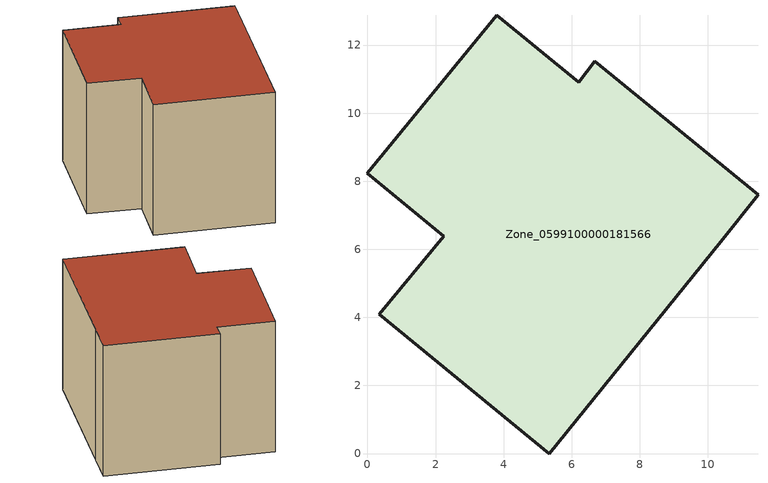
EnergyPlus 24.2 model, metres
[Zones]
Zone_0599100000181566
 floor ground (C_G): 5.34,0 0.34,4.09 2.24,6.39 0,8.24 3.8,12.87 6.21,10.91 6.67,11.52 11.47,7.6 10.37,6.22 z0
 wall outside (C_F): 6.21,10.91 3.8,12.87 0,8.24 2.24,6.39 0.34,4.09 5.34,0 10.37,6.22 11.47,7.6 6.67,11.52 6.21,10.91 z0:7.66
 roof outside (C_R): 5.34,0 10.37,6.22 11.47,7.6 6.67,11.52 6.21,10.91 3.8,12.87 0,8.24 2.24,6.39 0.34,4.09 z7.66
[BUILDING]
Pand.0599100000181566: North Axis=0; Terrain=City; Loads Convergence Tolerance Value=0.04; Temperature Convergence Tolerance Value=0.4; Solar Distribution=FullExterior; Maximum Number of Warmup Days=25; Minimum Number of Warmup Days=1
[Site:Location]
Rotterdam.The.Hague.AP_ZH_NLD Design_Conditions: Latitude=51.96; Longitude=4.45; Time Zone=1; Elevation=-4.5
[SITE:GROUNDTEMPERATURE:BUILDINGSURFACE]
18, 18, 18, 18, 18, 18, 18, 18, 18, 18, 18, 18
[MATERIAL] Thermal Absorptance=0.9; Solar Absorptance=0.7; Visible Absorptance=0.7
Name | Roughness | Thickness | Conductivity | Density | Specific Heat
G.TC.1946-1964 | MediumSmooth | 0.15 | 1 | 540 | 1210
F.TC.1946-1964 | Rough | 0.3 | 0.857143 | 1920 | 840
R.TC.1946-1964 | MediumRough | 0.2 | 0.235294 | 1500 | 1000
[CONSTRUCTION]
C_G: G.TC.1946-1964
C_F: F.TC.1946-1964
C_R: R.TC.1946-1964
[ZONE]
Zone_0599100000181566: Type=1; Multiplier=1; Ceiling Height=Autocalculate; Volume=Autocalculate; Floor Area=autocalculate; Part of Total Floor Area=Yes
[ZONEINFILTRATION:DESIGNFLOWRATE]
Infil_Zone_0599100000181566: Zone or ZoneList or Space or SpaceList=Zone_0599100000181566; Schedule=AlwaysOn; Design Flow Rate Calculation Method=Flow/Area; Flow Rate per Floor Area=0.003; Constant Term Coefficient=1; Temperature Term Coefficient=0; Velocity Term Coefficient=0; Velocity Squared Term Coefficient=0
[HVACTEMPLATE:ZONE:IDEALLOADSAIRSYSTEM]
Zone_0599100000181566: Maximum Heating Supply Air Temperature=50; Minimum Cooling Supply Air Temperature=13; Maximum Heating Supply Air Humidity Ratio=0.0156; Minimum Cooling Supply Air Humidity Ratio=0.0077; Heating Limit=NoLimit; Cooling Limit=NoLimit; Dehumidification Control Type=ConstantSensibleHeatRatio; Cooling Sensible Heat Ratio=0.7; Dehumidification Setpoint=60; Humidification Control Type=None; Humidification Setpoint=30; Outdoor Air Method=None; Outdoor Air Flow Rate per Person=0.00944; Outdoor Air Flow Rate per Zone Floor Area=0; Outdoor Air Flow Rate per Zone=0; Demand Controlled Ventilation Type=None; Outdoor Air Economizer Type=NoEconomizer; Heat Recovery Type=None; Sensible Heat Recovery Effectiveness=0.7; Latent Heat Recovery Effectiveness=0.65
[ZONECONTROL:THERMOSTAT]
ThermostatControl_Zone_0599100000181566: Zone or ZoneList=Zone_0599100000181566; Control Type Schedule=DualSetpointControlType; Control 1=Thermostat_Zone_0599100000181566; Temperature Difference Between Cutout And Setpoint=0
[THERMOSTATSETPOINT:DUALSETPOINT]
Thermostat_Zone_0599100000181566: Heating Setpoint Temperature Schedule=HeatingSetpoint_Zone_0599100000181566; Cooling Setpoint Temperature Schedule=CoolingSetpoint_Zone_0599100000181566
[SCHEDULE:COMPACT]
HeatingSetpoint_Zone_0599100000181566: Through: 12/31, For: AllDays, Until: 24:00, 21
CoolingSetpoint_Zone_0599100000181566: Through: 12/31, For: AllDays, Until: 24:00, 24
DualSetpointControlType: Through: 12/31, For: AllDays, Until: 24:00, 4
AlwaysOn: Through: 12/31, For: AllDays, Until: 24:00, 1
